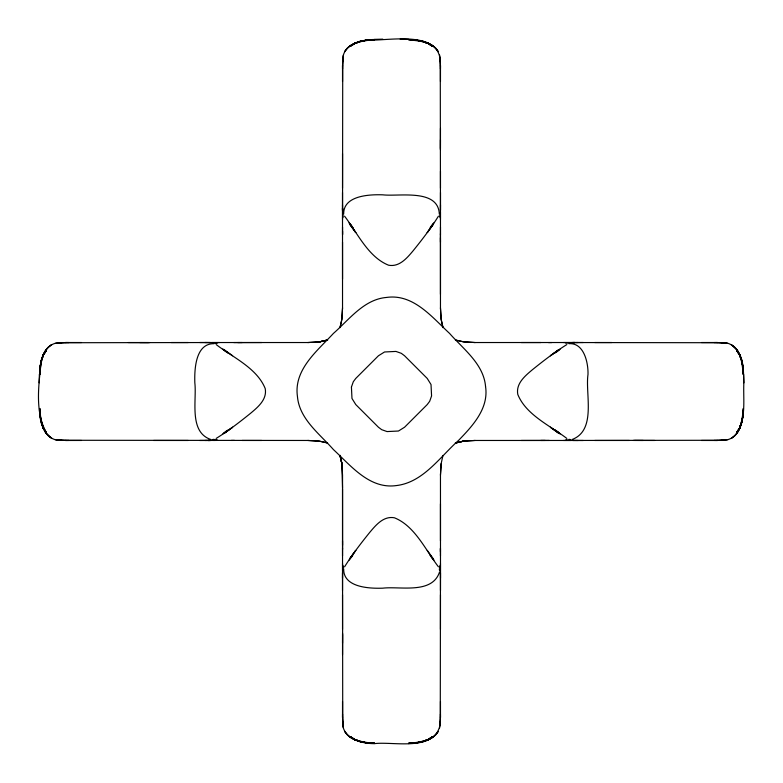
<?xml version="1.0" encoding="UTF-8"?>
<svg xmlns="http://www.w3.org/2000/svg" width="783" height="783" viewBox="0 0 783 783"><rect width="100%" height="100%" fill="white"/><g stroke="black" fill="none" stroke-linecap="round" stroke-linejoin="round"><path stroke-width="1.17" d="M342.523 188.204L342.533 153.654M342.504 590.49L342.523 573.029M342.533 555.91L342.533 548.354M342.543 488.7L342.562 549.216M342.533 701.49L342.523 717.512L342.562 714.184M342.533 563.506L342.729 723.658M440.477 209.971L440.496 192.51M440.467 81.51L440.477 65.488L440.438 68.816M440.457 294.3L440.438 233.784M440.467 234.646L440.467 227.09M440.467 219.494L440.271 59.342M440.467 629.346L440.477 594.796M342.533 654.637L342.562 634.465M440.438 148.535L440.467 128.363M342.533 643.186L342.562 633.144M440.438 149.856L440.467 139.814M342.514 578.148L342.553 572.05M342.739 721.691L343.404 725.41L342.729 721.564C341.349 738.075 361.276 743.84 374.489 743.625C393.751 741.256 435.319 752.316 440.271 723.942M440.261 61.309L439.596 57.59L440.271 61.436C439.116 29.128 386.381 41.44 366.767 40.05M440.447 210.95L440.486 204.852M342.582 234.489L342.562 231.259M440.438 551.741L440.418 548.511M342.533 571.247L342.543 475.203L341.848 463.624L340.047 455.422M342.651 568.018L342.748 566.207L342.651 567.685M440.252 216.499L440.349 215.315M440.467 211.753L440.467 308.12L441.162 319.405L442.972 327.548M342.562 716.866L343.424 725.694M440.438 66.134L439.576 57.306M40.05 416.233L41.47 422.996L43.662 428.477L45.982 431.932C34.481 410.693 38.993 383.2 41.382 360.004M39.16 382.828L39.375 374.48M342.729 59.342L342.533 219.494M342.582 568.703L342.748 565.453L342.651 566.872M440.418 214.297L440.252 217.547L440.349 215.609M440.271 723.658L440.467 563.506M342.543 307.797L341.848 319.376L340.047 327.578M440.457 475.203L441.152 463.624L442.953 455.481M441.162 463.595L440.467 474.88L440.496 590.49M39.698 374.48L40.325 366.767L39.698 374.48C39.6 361.981 43.682 343.424 59.058 342.729M742.861 416.233C741.462 424.376 739.005 434.046 731.322 438.255C739.064 433.831 741.55 424.445 742.832 416.233L739.651 428.477L741.54 422.996L743.449 408.52C743.41 421 739.299 439.566 723.942 440.271M40.266 366.767L39.512 374.48L41.44 360.004L43.349 354.523L40.109 366.767C41.568 358.604 43.897 349.149 51.678 344.745C43.985 348.954 41.46 358.585 40.139 366.767M742.675 416.233L743.302 408.52M343.678 568.898C343.297 587.544 369.331 588.63 382.838 588.17C400.172 586.085 432.196 594.493 439.557 571.981M439.322 214.102C438.274 188.341 398.87 196.729 382.838 194.83C369.331 194.37 343.297 195.456 343.678 214.102M342.729 59.058C343.443 43.74 362 39.541 374.48 39.512L360.004 41.45L354.523 43.261L366.767 40.139L360.004 41.382M343.404 55.016L342.739 61.309M439.596 727.984L440.261 721.691M342.739 61.113L343.404 57.453M439.596 725.547L440.261 721.887M343.424 57.306L342.562 66.134M439.576 725.694L440.438 716.866M340.047 327.519L341.838 319.405L342.533 308.12L342.504 192.51M737.067 351.097C743.938 360.082 743.439 372.091 743.85 382.838C743.145 397.97 745.827 414.227 739.387 428.477L741.521 422.996L739.338 428.477L737.009 431.932L739.358 428.477L741.501 422.996L739.465 428.477L737.067 431.903M438.431 216.167C430.934 228.215 422.233 239.49 413.326 250.531C407.14 257.901 399.447 267.267 388.583 265.212C368.118 257 357.488 233.031 344.569 216.167M344.569 566.833C352.066 554.785 360.767 543.51 369.674 532.469C375.86 525.099 383.553 515.733 394.417 517.788C414.882 526 425.512 549.969 438.431 566.833M427.264 232.58L432.911 224.741M350.089 558.259L355.736 550.42M45.982 351.068L43.642 354.523L45.991 351.068L43.642 354.523L41.499 360.004L43.535 354.523L45.933 351.097M737.018 431.932L739.358 428.477M427.322 232.482L432.979 224.662M350.021 558.338L355.678 550.518M433.028 223.918L430.17 227.608L433.792 222.94M349.218 560.07L352.781 555.499M222.94 433.792L227.589 430.19L223.918 433.028M560.06 349.208L555.411 352.81L559.082 349.972M216.167 438.431C228.215 430.934 239.49 422.233 250.531 413.326C257.901 407.14 267.267 399.447 265.212 388.583C257 368.118 233.031 357.488 216.167 344.569M566.833 344.569C554.785 352.066 543.51 360.767 532.469 369.674C525.099 375.86 515.733 383.553 517.788 394.417C526 414.882 549.969 425.512 566.833 438.431M224.662 432.979L232.58 427.264M224.741 432.911L232.482 427.322M550.42 355.736L558.259 350.089M550.518 355.678L558.338 350.021M351.097 45.933L354.542 43.603L360.004 41.44L366.767 40.139C358.594 41.548 349.149 43.907 344.745 51.678C347.721 46.031 354.043 43.231 360.004 41.479L354.523 43.662L351.068 45.982M431.903 737.067L428.458 739.397L422.996 741.521L428.477 739.338L431.932 737.018C425.326 742.206 416.615 743.057 408.52 743.488L422.996 741.55L428.477 739.651L416.233 742.861C424.415 741.491 433.851 739.074 438.255 731.322C434.036 739.005 424.415 741.55 416.233 742.832M428.477 739.358L431.932 737.048M422.977 741.618L428.477 739.387L422.996 741.511M327.529 340.047L319.484 341.877L327.539 340.028L319.484 341.877L308.12 342.533L211.753 342.533M455.471 442.953L463.516 441.123L455.461 442.972L463.516 441.123L474.88 440.467L571.247 440.467M327.578 340.047L319.376 341.848L307.797 342.543M455.422 442.953L463.624 441.152L475.203 440.457M571.981 439.557C596.763 430.386 585.116 393.888 587.994 374.528C588.366 362.862 584.059 342.523 568.898 343.678M57.306 343.424L66.134 342.562M725.694 439.576L716.866 440.438M57.453 343.404L61.309 342.739M721.691 440.261L725.547 439.596M55.016 343.404L61.025 342.729M727.984 439.596L721.975 440.271M212.614 439.547L214.102 439.322M567.685 342.651L565.453 342.748L568.703 342.582M215.315 440.349L217.547 440.252L214.297 440.418M408.52 743.243L416.233 742.675M59.342 342.729L219.494 342.533M723.658 440.271L563.506 440.467M374.48 39.375L382.828 39.16M716.866 342.562L725.694 343.424M66.134 440.438L57.306 439.576M213.505 440.467L216.813 440.418L199.743 440.496M714.184 342.562L717.512 342.523L701.49 342.533M68.816 440.438L65.488 440.477L81.51 440.467M578.148 342.514L572.05 342.553L583.257 342.504M204.852 440.486L210.95 440.447L208.141 440.477L209.971 440.477M237.778 342.562L261.698 342.533M721.691 342.739L725.41 343.404L721.564 342.729C734.738 341.319 742.157 355.374 742.95 366.767M61.309 440.261L57.59 439.596L61.436 440.271C44.964 441.651 39.062 421.753 39.551 408.52L41.45 422.996L43.261 428.477L40.168 416.233M521.302 440.467L545.222 440.438M233.784 342.562L242.153 342.533M573.029 342.523L574.859 342.523L474.88 342.533L463.595 341.838L455.481 340.047M540.847 342.533L521.302 342.533M242.153 440.467L261.698 440.467M540.847 440.467L549.216 440.438M171.252 342.523L188.204 342.523M594.796 342.523L611.748 342.523M81.51 342.533L65.488 342.523L68.816 342.562M215.609 342.651L216.793 342.748M563.506 342.533L723.658 342.729M701.49 440.467L717.512 440.477L714.184 440.438M153.654 440.467L188.204 440.477M594.796 440.477L629.346 440.467M199.743 342.504L209.971 342.523M128.363 342.533L148.535 342.562M634.465 440.438L654.637 440.467M573.029 440.477L583.257 440.496M139.814 342.533L149.856 342.562M633.144 440.438L643.186 440.467M551.741 342.562L548.511 342.582M204.852 342.514L210.95 342.553M572.05 440.447L578.148 440.486M231.259 440.438L234.489 440.418M566.5 440.252L567.685 440.349M400.172 39.16L408.52 39.375M214.297 342.582L217.547 342.748L215.315 342.651M568.703 440.418L565.453 440.252L566.872 440.349M59.342 440.271L308.12 440.467L319.405 441.162L327.519 442.953M475.203 342.543L463.624 341.848L455.422 340.047M307.797 440.457L319.376 441.152L327.578 442.953M216.499 342.748L214.982 342.651L216.167 342.739M408.52 39.757L422.996 41.45L428.477 43.349L416.233 40.109L408.52 39.512L416.233 40.266M214.102 343.678C195.456 343.297 194.37 369.331 194.83 382.838C196.915 400.172 188.507 432.196 211.018 439.557M568.898 439.322L570.386 439.547M723.942 342.729L727.984 343.404M55.016 439.596L59.058 440.271M721.887 342.739L725.547 343.404M57.453 439.596L61.113 440.261M428.477 43.662L422.996 41.499L416.233 40.139C424.406 41.548 433.851 43.907 438.255 51.678C435.279 46.011 428.967 43.231 422.996 41.46L428.477 43.662L431.932 45.952L428.477 43.662L431.932 45.982M422.977 41.382L428.477 43.613L431.903 45.933M360.023 741.618L354.523 739.387L351.068 737.009C357.645 742.255 366.395 743.028 374.48 743.488L360.004 741.55L354.523 739.651L366.767 742.861C358.594 741.452 349.149 739.093 344.745 731.322C347.721 736.989 354.033 739.769 360.004 741.54L354.523 739.338L351.068 737.018M550.42 427.264L558.259 432.911M232.58 355.736L224.662 350.021M550.518 427.322L558.338 432.979M560.021 433.792L555.48 430.219L559.082 433.028M555.411 430.19L560.06 433.792M222.94 349.208L227.608 352.83L222.979 349.208M349.208 222.979L352.81 227.589L349.208 222.94M433.792 560.021L430.17 555.392L433.792 560.06M349.972 223.918L352.83 227.608M350.021 224.662L355.736 232.58M432.979 558.338L427.264 550.42M350.089 224.741L355.678 232.482M741.511 360.004L739.465 354.523L741.511 360.004C739.671 354.082 737.009 347.701 731.322 344.745L737.341 350.207L739.622 354.523L741.54 360.004L739.338 354.523L737.009 351.068L739.358 354.523L741.56 360.004L742.891 366.767L739.739 354.523L741.54 360.004L743.4 374.48L742.734 366.767L743.243 374.48M737.048 351.068L739.358 354.523M45.952 431.932L43.642 428.477L41.499 422.996L45.659 432.793L51.678 438.255C46.031 435.279 43.231 428.957 41.479 422.996L43.613 428.477L41.489 422.996M340.047 455.471L341.877 463.516L340.028 455.461L341.877 463.516L342.533 487.76M442.953 327.578L441.152 319.376L440.457 307.797M439.596 57.453L440.261 61.113M342.739 721.887L343.404 725.547M439.596 55.016L440.271 59.058M342.729 723.942L343.404 727.984M439.322 568.898L439.547 570.386M742.803 366.767L743.488 374.48M39.512 408.52L40.266 416.233M440.349 567.685L440.252 565.453L440.418 568.703M342.651 215.315L342.748 217.547L342.582 214.297M440.252 566.5L440.349 568.018L440.252 566.207M743.625 374.48L743.84 382.828M440.438 714.184L440.477 717.512L440.467 701.49M342.562 68.816L342.523 65.488L342.533 81.51M440.438 237.778L440.467 242.153M342.514 204.852L342.553 210.95L342.523 208.141L342.523 209.971M342.533 540.847L342.562 545.222M440.467 540.847L440.457 503.841M342.533 242.153L342.543 279.159M440.477 573.029L440.486 578.148M440.477 171.252L440.477 188.204M440.467 548.354L440.467 555.91M342.533 227.09L342.533 234.646M342.523 594.796L342.533 629.346M440.349 566.872L440.349 567.391M485.558 386.528C488.876 408.403 472.785 425.707 458.75 440.212C439.938 456.9 423.29 482.348 396.472 485.558C369.625 489.424 350.999 465.807 333.421 449.579C319.572 433.792 299.312 419.003 297.442 396.472C293.576 369.625 317.193 350.999 333.421 333.421C349.208 319.572 363.997 299.312 386.528 297.442C413.375 293.576 432.001 317.193 449.579 333.421C463.428 349.208 483.688 363.997 485.558 386.528M351.43 387.047L351.978 398.459L355.776 404.576L378.424 427.224L381.703 429.681L387.047 431.57L398.459 431.022L404.576 427.224L427.224 404.576L429.681 401.297L431.57 395.953L431.022 384.541L427.224 378.424L404.576 355.776L401.297 353.319L395.953 351.43L384.541 351.978L378.424 355.776L355.776 378.424L353.319 381.703L351.43 387.047M43.535 354.523L41.479 360.004L43.613 354.523M741.501 422.996L739.387 428.477L741.511 422.996M360.004 41.489L354.523 43.613L360.004 41.489M416.233 742.803L408.52 743.488L416.233 742.734M374.48 39.698L366.767 40.364L374.48 39.757M374.48 743.243L366.767 742.675L374.48 743.302M374.48 743.351L366.767 742.734L374.48 743.4M428.477 43.535L422.996 41.479L428.477 43.613M360.004 741.511L354.523 739.387L360.004 741.511M40.325 416.233L39.698 408.52L40.325 416.233"/></g></svg>
